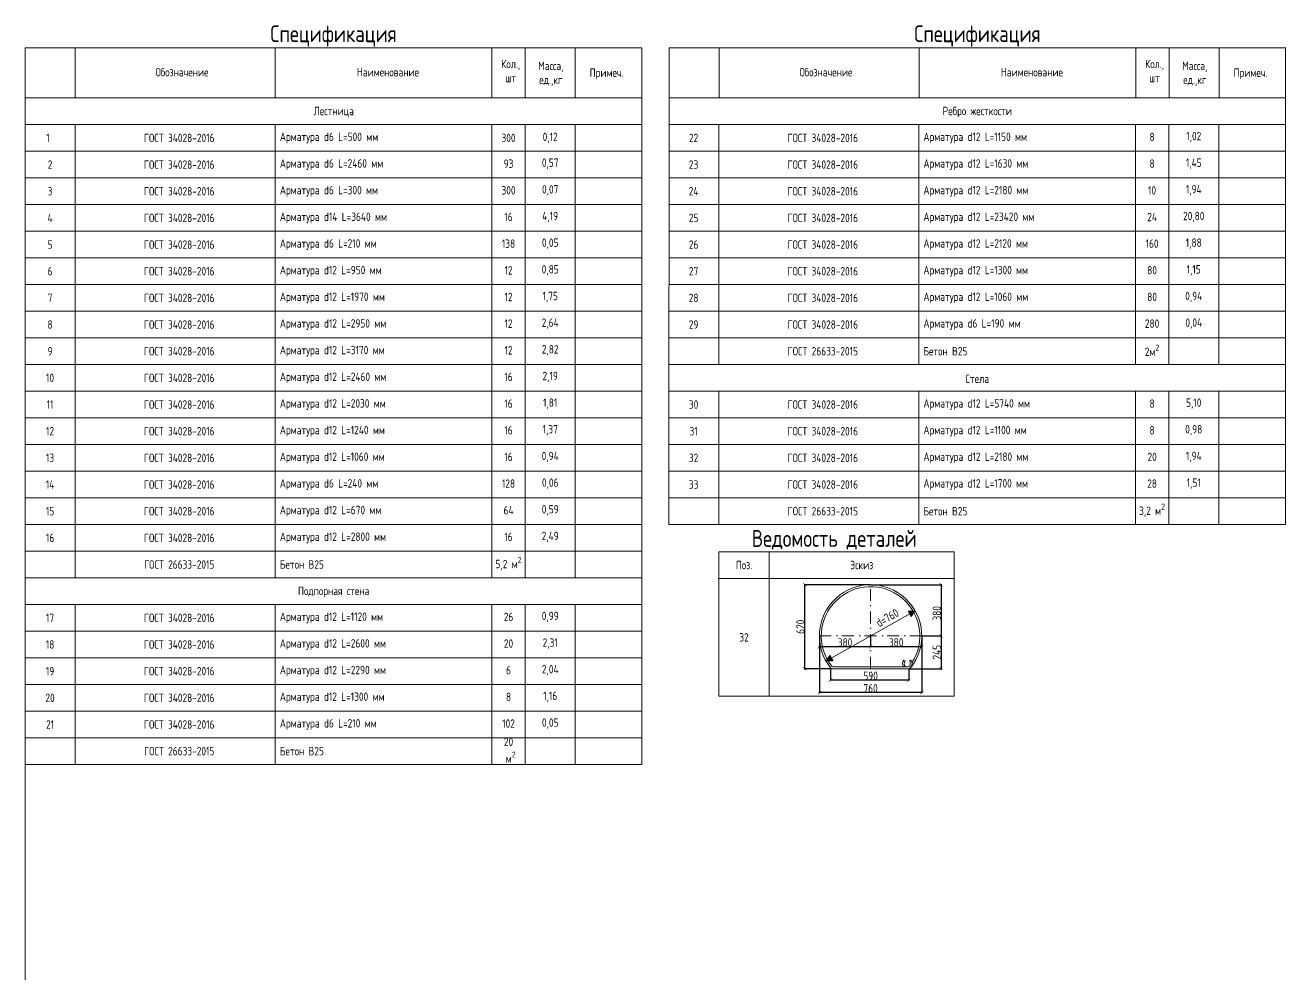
# Model space of a CAD drawing. Header units: millimetres. Extents: x -1960873 to -640355, y 7839719 to 16131025.
# Drawn here: x -820502 to -783075, y 8086362 to 8114708 of the extents above; entities that cross this region are included whole.
import ezdxf

# ---------------------------------------------------------------- set-up
doc = ezdxf.new("R2010")
doc.units = ezdxf.units.MM
doc.linetypes.add('Штрихпунктирная', pattern=[670.277762, 352.777767, -176.388884, 0, -141.111112])
doc.layers.get('0').update_dxf_attribs({"lineweight": 15})
doc.layers.add('КМ-Размеры', color=2, linetype='Continuous')
doc.styles.add('GOST-2.304_Type-B', font='')
doc.styles.get('GOST-2.304_Type-B').set_extended_font_data('ГОСТ тип А')
doc.dimstyles.new('SPDS', dxfattribs={"dimscale": 100, "dimtxt": 2.5, "dimasz": 2, "dimexe": 1.25, "dimexo": 0.625, "dimtad": 1, "dimdec": 0, "dimrnd": 0.001, "dimtxsty": 'GOST-2.304_Type-B', "dimblk": 'ARCHTICK', "dimcen": 2.5, "dimdle": 2, "dimadec": 0, "dimazin": 2, "dimtfac": 0.75, "dimtdec": 0, "dimtmove": 1, "dimatfit": 3, "dimfxl": 1.25, "dimtolj": 1, "dimarcsym": 0})

# ---------------------------------------------------------------- blocks, each defined once
blk = doc.blocks.new('_ArchTick')
at = {"color": 0, "linetype": 'ByBlock', "const_width": 0.15}
blk.add_lwpolyline([(-0.5, -0.5), (0.5, 0.5)], dxfattribs=at)
blk = doc.blocks.new('*D170')
at = {"layer": 'Defpoints', "color": 0, "ltscale": 10, "transparency": 16777216}
for p in [(-796922, 8096412, -7352), (-793882, 8096412, -7352), (-796922, 8094888)]:
    blk.add_point(p, dxfattribs=at)
at = {"layer": 'КМ-Размеры', "color": 0, "lineweight": -2, "ltscale": 10, "transparency": 16777216}
for p, q in [((-796922, 8096406), (-796922, 8094875)), ((-793882, 8096406), (-793882, 8094875))]:
    blk.add_line(p, q, dxfattribs=at)
at = {"layer": 'КМ-Размеры', "color": 0, "linetype": 'ByBlock', "ltscale": 10, "transparency": 16777216}
blk.add_line((-793862, 8094888), (-796942, 8094888), dxfattribs=at)
at = {"layer": 'КМ-Размеры', "color": 0, "ltscale": 10, "transparency": 16777216, "xscale": 100, "yscale": 100, "zscale": 100, "rotation": 180}
blk.add_blockref('_ArchTick', (-796922, 8094888), dxfattribs=at)
at = {"layer": 'КМ-Размеры', "color": 0, "ltscale": 10, "transparency": 16777216, "xscale": 100, "yscale": 100, "zscale": 100}
blk.add_blockref('_ArchTick', (-793882, 8094888), dxfattribs=at)
at = {"layer": 'КМ-Размеры', "color": 0, "lineweight": 15, "ltscale": 10, "transparency": 16777216, "insert": (-795402, 8095019), "char_height": 250, "attachment_point": 5, "style": 'GOST-2.304_Type-B'}
blk.add_mtext('\\A1;760', dxfattribs=at)
blk = doc.blocks.new('*D171')
at = {"layer": 'Defpoints', "color": 0, "ltscale": 10, "transparency": 16777216}
for p in [(-797354, 8098092), (-795402, 8098092, -7352), (-796536, 8095600, -7352)]:
    blk.add_point(p, dxfattribs=at)
at = {"layer": 'КМ-Размеры', "color": 0, "lineweight": -2, "ltscale": 10, "transparency": 16777216}
for p, q in [((-795409, 8098092), (-797367, 8098092)), ((-796542, 8095600), (-797367, 8095600))]:
    blk.add_line(p, q, dxfattribs=at)
at = {"layer": 'КМ-Размеры', "color": 0, "linetype": 'ByBlock', "ltscale": 10, "transparency": 16777216}
blk.add_line((-797354, 8095580), (-797354, 8098112), dxfattribs=at)
at = {"layer": 'КМ-Размеры', "color": 0, "ltscale": 10, "transparency": 16777216, "xscale": 100, "yscale": 100, "zscale": 100}
for p, rotation in [((-797354, 8098092), 90), ((-797354, 8095600), 270)]:
    blk.add_blockref('_ArchTick', p, dxfattribs=dict(at, rotation=rotation))
at = {"layer": 'КМ-Размеры', "color": 0, "lineweight": 15, "ltscale": 10, "transparency": 16777216, "insert": (-797485, 8096846), "char_height": 250, "attachment_point": 5, "rotation": 90, "style": 'GOST-2.304_Type-B'}
blk.add_mtext('\\A1;620', dxfattribs=at)
blk = doc.blocks.new('*D172')
at = {"layer": 'Defpoints', "color": 0, "ltscale": 10, "transparency": 16777216}
for p in [(-796922, 8096572, -7352), (-796922, 8096249), (-795402, 8096572, -7352)]:
    blk.add_point(p, dxfattribs=at)
at = {"layer": 'КМ-Размеры', "color": 0, "linetype": 'ByBlock', "ltscale": 10, "transparency": 16777216}
blk.add_line((-795382, 8096249), (-796942, 8096249), dxfattribs=at)
at = {"layer": 'КМ-Размеры', "color": 0, "lineweight": -2, "ltscale": 10, "transparency": 16777216}
for p, q in [((-796922, 8096566), (-796922, 8096237)), ((-795402, 8096566), (-795402, 8096237))]:
    blk.add_line(p, q, dxfattribs=at)
at = {"layer": 'КМ-Размеры', "color": 0, "ltscale": 10, "transparency": 16777216, "xscale": 100, "yscale": 100, "zscale": 100, "rotation": 180}
blk.add_blockref('_ArchTick', (-796922, 8096249), dxfattribs=at)
at = {"layer": 'КМ-Размеры', "color": 0, "ltscale": 10, "transparency": 16777216, "xscale": 100, "yscale": 100, "zscale": 100}
blk.add_blockref('_ArchTick', (-795402, 8096249), dxfattribs=at)
at = {"layer": 'КМ-Размеры', "color": 0, "lineweight": 15, "ltscale": 10, "transparency": 16777216, "insert": (-796162, 8096380), "char_height": 250, "attachment_point": 5, "style": 'GOST-2.304_Type-B'}
blk.add_mtext('\\A1;380', dxfattribs=at)
blk = doc.blocks.new('*D173')
at = {"layer": 'Defpoints', "color": 0, "ltscale": 10, "transparency": 16777216}
for p in [(-795402, 8096572, -7352), (-795402, 8096249), (-793882, 8096572, -7352)]:
    blk.add_point(p, dxfattribs=at)
at = {"layer": 'КМ-Размеры', "color": 0, "linetype": 'ByBlock', "ltscale": 10, "transparency": 16777216}
blk.add_line((-793862, 8096249), (-795422, 8096249), dxfattribs=at)
at = {"layer": 'КМ-Размеры', "color": 0, "lineweight": -2, "ltscale": 10, "transparency": 16777216}
for p, q in [((-795402, 8096566), (-795402, 8096237)), ((-793882, 8096566), (-793882, 8096237))]:
    blk.add_line(p, q, dxfattribs=at)
at = {"layer": 'КМ-Размеры', "color": 0, "ltscale": 10, "transparency": 16777216, "xscale": 100, "yscale": 100, "zscale": 100, "rotation": 180}
blk.add_blockref('_ArchTick', (-795402, 8096249), dxfattribs=at)
at = {"layer": 'КМ-Размеры', "color": 0, "ltscale": 10, "transparency": 16777216, "xscale": 100, "yscale": 100, "zscale": 100}
blk.add_blockref('_ArchTick', (-793882, 8096249), dxfattribs=at)
at = {"layer": 'КМ-Размеры', "color": 0, "lineweight": 15, "ltscale": 10, "transparency": 16777216, "insert": (-794642, 8096380), "char_height": 250, "attachment_point": 5, "style": 'GOST-2.304_Type-B'}
blk.add_mtext('\\A1;380', dxfattribs=at)
blk = doc.blocks.new('*D174')
at = {"layer": 'Defpoints', "color": 0, "ltscale": 10, "transparency": 16777216}
for p in [(-796588, 8095621, -7352), (-794267, 8095600, -7352), (-796588, 8095258)]:
    blk.add_point(p, dxfattribs=at)
at = {"layer": 'КМ-Размеры', "color": 0, "lineweight": -2, "ltscale": 10, "transparency": 16777216}
for p, q in [((-796588, 8095615), (-796588, 8095246)), ((-794267, 8095594), (-794267, 8095246))]:
    blk.add_line(p, q, dxfattribs=at)
at = {"layer": 'КМ-Размеры', "color": 0, "linetype": 'ByBlock', "ltscale": 10, "transparency": 16777216}
blk.add_line((-794247, 8095258), (-796608, 8095258), dxfattribs=at)
at = {"layer": 'КМ-Размеры', "color": 0, "ltscale": 10, "transparency": 16777216, "xscale": 100, "yscale": 100, "zscale": 100, "rotation": 180}
blk.add_blockref('_ArchTick', (-796588, 8095258), dxfattribs=at)
at = {"layer": 'КМ-Размеры', "color": 0, "ltscale": 10, "transparency": 16777216, "xscale": 100, "yscale": 100, "zscale": 100}
blk.add_blockref('_ArchTick', (-794267, 8095258), dxfattribs=at)
at = {"layer": 'КМ-Размеры', "color": 0, "lineweight": 15, "ltscale": 10, "transparency": 16777216, "insert": (-795402, 8095389), "char_height": 250, "attachment_point": 5, "style": 'GOST-2.304_Type-B'}
blk.add_mtext('\\A1;590', dxfattribs=at)
blk = doc.blocks.new('*D175')
at = {"layer": 'Defpoints', "color": 0, "ltscale": 10, "transparency": 16777216}
for p in [(-793882, 8096572, -7352), (-794267, 8095600, -7352), (-793305, 8095600)]:
    blk.add_point(p, dxfattribs=at)
at = {"layer": 'КМ-Размеры', "color": 0, "linetype": 'ByBlock', "ltscale": 10, "transparency": 16777216}
blk.add_line((-793305, 8096592), (-793305, 8095580), dxfattribs=at)
at = {"layer": 'КМ-Размеры', "color": 0, "lineweight": -2, "ltscale": 10, "transparency": 16777216}
for p, q in [((-793876, 8096572), (-793293, 8096572)), ((-794261, 8095600), (-793293, 8095600))]:
    blk.add_line(p, q, dxfattribs=at)
at = {"layer": 'КМ-Размеры', "color": 0, "ltscale": 10, "transparency": 16777216, "xscale": 100, "yscale": 100, "zscale": 100}
for p, rotation in [((-793305, 8096572), 90), ((-793305, 8095600), 270)]:
    blk.add_blockref('_ArchTick', p, dxfattribs=dict(at, rotation=rotation))
at = {"layer": 'КМ-Размеры', "color": 0, "lineweight": 15, "ltscale": 10, "transparency": 16777216, "insert": (-793437, 8096089), "char_height": 250, "attachment_point": 5, "rotation": 90, "style": 'GOST-2.304_Type-B'}
blk.add_mtext('\\A1;245', dxfattribs=at)
blk = doc.blocks.new('*D176')
at = {"layer": 'Defpoints', "color": 0, "ltscale": 10, "transparency": 16777216}
for p in [(-795402, 8098092, -7352), (-793882, 8096572, -7352), (-793305, 8096572)]:
    blk.add_point(p, dxfattribs=at)
at = {"layer": 'КМ-Размеры', "color": 0, "lineweight": -2, "ltscale": 10, "transparency": 16777216}
for p, q in [((-795396, 8098092), (-793293, 8098092)), ((-793876, 8096572), (-793293, 8096572))]:
    blk.add_line(p, q, dxfattribs=at)
at = {"layer": 'КМ-Размеры', "color": 0, "linetype": 'ByBlock', "ltscale": 10, "transparency": 16777216}
blk.add_line((-793305, 8098112), (-793305, 8096552), dxfattribs=at)
at = {"layer": 'КМ-Размеры', "color": 0, "ltscale": 10, "transparency": 16777216, "xscale": 100, "yscale": 100, "zscale": 100}
for p, rotation in [((-793305, 8098092), 90), ((-793305, 8096572), 270)]:
    blk.add_blockref('_ArchTick', p, dxfattribs=dict(at, rotation=rotation))
at = {"layer": 'КМ-Размеры', "color": 0, "lineweight": 15, "ltscale": 10, "transparency": 16777216, "insert": (-793437, 8097245), "char_height": 250, "attachment_point": 5, "rotation": 90, "style": 'GOST-2.304_Type-B'}
blk.add_mtext('\\A1;380', dxfattribs=at)

msp = doc.modelspace()

# ---------------------------------------------------------------- hatches: boundary and pattern name
at = {"transparency": 33554687}
h = msp.add_hatch(color=256, dxfattribs=at)
h.dxf.hatch_style = 1
h.paths.add_polyline_path([(-794078, 8097318), (-794285.1, 8097309.7), (-794238.8, 8097227.4)])
h.paths.add_polyline_path([(-794078, 8097318), (-794238.8, 8097227.4), (-794192.4, 8097145.1)])
h = msp.add_hatch(color=256, dxfattribs=at)
h.dxf.hatch_style = 1
h.paths.add_polyline_path([(-796724.9, 8095822.8), (-796610.9, 8095995.9), (-796564.3, 8095913.7)])
h.paths.add_polyline_path([(-796724.9, 8095822.8), (-796564.3, 8095913.7), (-796517.8, 8095831.5)])

# ---------------------------------------------------------------- linework, layer by layer
for p, q in [((-820501.2, 8114033.1), (-820501.6, 8086361.9)), ((-820501.5, 8114033.1), (-802193.4, 8114033.1)), ((-819017.3, 8114033.1), (-819017.3, 8112548.6)), ((-813079.5, 8114033.1), (-813079.5, 8112548.6)), ((-806646.9, 8114033.1), (-806646.9, 8112548.6)), ((-805657.3, 8114033.1), (-805657.3, 8112548.6)), ((-804172.8, 8114033.1), (-804172.8, 8112548.6)), ((-802192.5, 8092756.1), (-802193.4, 8114033.1)), ((-801382.8, 8114033.1), (-801394.3, 8099881.4)), ((-801382.8, 8114033.1), (-783074.7, 8114033.1)), ((-799898.6, 8114033.1), (-799898.6, 8112548.6)), ((-793960.8, 8114033.1), (-793960.8, 8112548.6)), ((-787528.2, 8114033.1), (-787528.2, 8112548.6)), ((-786538.6, 8114033.1), (-786538.6, 8112548.6)), ((-785054.2, 8114033.1), (-785054.2, 8112548.6)), ((-783086.1, 8099881.4), (-783086.1, 8114033.1)), ((-820501.5, 8112548.6), (-802193.4, 8112548.6)), ((-820501.5, 8112548.6), (-802193.3, 8112548.6)), ((-801382.8, 8112548.6), (-783074.6, 8112548.6)), ((-820501.7, 8111756.9), (-802193.5, 8111756.9)), ((-819017.3, 8111756.9), (-819017.3, 8098298)), ((-813079.5, 8111756.9), (-813079.5, 8098298)), ((-806646.9, 8111756.9), (-806646.9, 8098298)), ((-805657.3, 8111756.9), (-805657.3, 8098298)), ((-804172.8, 8111756.9), (-804172.8, 8098298)), ((-801393.8, 8111756.9), (-783085.6, 8111756.9)), ((-799909.9, 8111756.9), (-799909.9, 8104631.6)), ((-793972.1, 8111756.9), (-793972.1, 8104631.6)), ((-787539.5, 8111756.9), (-787539.5, 8104631.6)), ((-786549.9, 8111756.9), (-786549.9, 8104631.6)), ((-785065.5, 8111756.9), (-785065.5, 8104631.6)), ((-820501.7, 8110965.2), (-802193.5, 8110965.2)), ((-801394.3, 8110965.2), (-783086.1, 8110965.2)), ((-820501.7, 8110173.5), (-802186.2, 8110173.5)), ((-801394.3, 8110173.5), (-783086.1, 8110173.5)), ((-820501.4, 8109381.8), (-802193.3, 8109381.8)), ((-801394.3, 8109381.8), (-783086.1, 8109381.8)), ((-820501.4, 8108590.1), (-802193.3, 8108590.1)), ((-801394.3, 8108590.1), (-783086.1, 8108590.1)), ((-820501.4, 8107798.4), (-802193.3, 8107798.4)), ((-801394.3, 8107798.4), (-783086.1, 8107798.4)), ((-820501.2, 8107006.7), (-802193, 8107006.7)), ((-801394.3, 8107006.7), (-783086.1, 8107006.7)), ((-820501.2, 8106215), (-802193, 8106215)), ((-801394.3, 8106215), (-783086.1, 8106215)), ((-820501.2, 8105423.3), (-802193, 8105423.3)), ((-801394.3, 8105423.3), (-783086.1, 8105423.3)), ((-820501.2, 8104631.6), (-802193, 8104631.6)), ((-801394.3, 8104631.6), (-783086.1, 8104631.6)), ((-820501.2, 8103839.9), (-802193, 8103839.9)), ((-801394.8, 8103839.9), (-783086.6, 8103839.9)), ((-799909.9, 8103839.9), (-799909.9, 8099881.4)), ((-793972.1, 8103839.9), (-793972.1, 8099881.4)), ((-787539.5, 8103839.9), (-787539.5, 8099881.4)), ((-786549.9, 8103839.9), (-786549.9, 8099881.4)), ((-785065.5, 8103839.9), (-785065.5, 8099881.4)), ((-820501.2, 8103048.2), (-802193, 8103048.2)), ((-801394.3, 8103048.2), (-783086.1, 8103048.2)), ((-820501.2, 8102256.5), (-802193, 8102256.5)), ((-801394.3, 8102256.5), (-783086.1, 8102256.5)), ((-820501.2, 8101464.8), (-802193, 8101464.8)), ((-801394.3, 8101464.8), (-783086.1, 8101464.8)), ((-820501.7, 8100673.1), (-802193.5, 8100673.1)), ((-801394.3, 8100673.1), (-783086.1, 8100673.1)), ((-820501.7, 8099881.4), (-802193.5, 8099881.4)), ((-801394.3, 8099881.4), (-783086.1, 8099881.4)), ((-820501.7, 8099089.7), (-802193.5, 8099089.7)), ((-799909.9, 8099073.1), (-799909.9, 8094781.4)), ((-799909.9, 8099073.1), (-792917.4, 8099073.1)), ((-798409.9, 8099073.1), (-798409.9, 8094781.4)), ((-792917.4, 8099073.1), (-792917.4, 8094781.4)), ((-820501.2, 8098298), (-802193, 8098298)), ((-799909.9, 8098281.4), (-792917.4, 8098281.4)), ((-820501.7, 8097506.3), (-802193.5, 8097506.3)), ((-819017.3, 8097506.3), (-819017.3, 8092756.1)), ((-813079.5, 8097506.3), (-813079.5, 8092756.1)), ((-806646.9, 8097506.3), (-806646.9, 8092756.1)), ((-805657.3, 8097506.3), (-805657.3, 8092756.1)), ((-804172.8, 8097506.3), (-804172.8, 8092756.1)), ((-796726.5, 8095825.7), (-794078, 8097318)), ((-794078, 8097318), (-794285.1, 8097309.7)), ((-794285.1, 8097309.7), (-794192.4, 8097145.1)), ((-794078, 8097318), (-794192.4, 8097145.1)), ((-820501.7, 8096714.6), (-802193.5, 8096714.6)), ((-820501.7, 8095922.9), (-802193.5, 8095922.9)), ((-796724.9, 8095822.8), (-796610.9, 8095995.9)), ((-796610.9, 8095995.9), (-796517.8, 8095831.5)), ((-794379.8, 8095831.4), (-794413.1, 8095853)), ((-794246.3, 8095831.4), (-794212.9, 8095853)), ((-796724.9, 8095822.8), (-796517.8, 8095831.5)), ((-794267, 8095600.4), (-796537.5, 8095600.4)), ((-794292.5, 8095656.4), (-796512, 8095656.4)), ((-820501.7, 8095131.2), (-802193.5, 8095131.2)), ((-799909.9, 8094781.4), (-792917.4, 8094781.4)), ((-820501.7, 8094339.5), (-802193.5, 8094339.5)), ((-820501.7, 8093547.8), (-802193.5, 8093547.8)), ((-820500.7, 8092756.1), (-802192.5, 8092756.1))]:
    msp.add_line(p, q, dxfattribs=at)
at = {"linetype": 'Штрихпунктирная', "transparency": 33554687}
for p, q in [((-795402.3, 8095600.4), (-795402.3, 8098075.4)), ((-796922.3, 8096571.9), (-793882.3, 8096571.9))]:
    msp.add_line(p, q, dxfattribs=at)
at = {"transparency": 33554687}
for centre, radius, start, end in [((-795402.3, 8096571.9), 1520, 321.27378, 218.72622), ((-795402.3, 8096571.9), 1464, 327.03379, 217.44919), ((-794296.4, 8095745.9), 158.4, 137.45916, 214.40323), ((-794329.6, 8095745.9), 158.4, 293.27529, 42.54084), ((-796519.4, 8095719.3), 119.9, 235.06567, 262.25106), ((-796505.3, 8095737.6), 81.4, 223.37699, 265.29271), ((-794258.1, 8095751.3), 145.6, 146.65116, 220.66754), ((-794299.2, 8095737.6), 81.4, 274.70729, 316.62301), ((-794367.9, 8095751.3), 145.6, 331.41869, 33.34884)]:
    msp.add_arc(centre, radius, start, end, dxfattribs=at)

# ---------------------------------------------------------------- texts
at = {"transparency": 33554687, "style": 'GOST-2.304_Type-B'}
for s, insert, char_height, width, attachment_point in [('Спецификация ', (-811347.4, 8114388.4), 500, 18031.051, 5), ('Спецификация ', (-792228.8, 8114388.4), 500, 18031.051, 5), ('Обозначение', (-815846.3, 8113313.6), 250, 4572.089, 5), ('Наименование', (-809732.3, 8113313.6), 250, 4572.089, 5), ('Кол.,\\Pшт', (-806087.7, 8113348.1), 250, 575.508, 5), ('Масса,\\Pед.,кг', (-804896.6, 8113264.7), 250, 575.508, 5), ('Обозначение', (-796727.6, 8113313.6), 250, 4572.089, 5), ('Наименование', (-790613.6, 8113313.6), 250, 4572.089, 5), ('Кол.,\\Pшт', (-786969, 8113348.1), 250, 575.508, 5), ('Масса,\\Pед.,кг', (-785777.9, 8113264.7), 250, 575.508, 5), ('Лестница', (-811342.2, 8112126.3), 250, 18318.534, 5), ('Ребро жесткости', (-792234.4, 8112126.3), 250, 18318.534, 5), ('1', (-819827.5, 8111361.1), 250, 1207.348, 5), ('ГОСТ 34028-2016', (-815929.3, 8111361.1), 250, 5463.499, 5), ('Арматура d6 L=500 мм', (-812940.9, 8111361.1), 250, 6155.496, 4), ('300', (-806152, 8111361.1), 250, 712.533, 5), ('0,12', (-804915, 8111361.1), 250, 1207.348, 5), ('22', (-800656.6, 8111361.1), 250, 1207.348, 5), ('ГОСТ 34028-2016', (-796822, 8111361.1), 250, 5463.499, 5), ('Арматура d12 L=1150 мм', (-793833.5, 8111361.1), 250, 6155.496, 4), ('\\pxt1;8', (-787044.2, 8111388.1), 250, 1172.476, 5), ('1,02', (-785807.1, 8111388.1), 250, 1207.348, 5), ('2', (-819764, 8110569.4), 250, 1207.348, 5), ('ГОСТ 34028-2016', (-815929.3, 8110569.4), 250, 5463.499, 5), ('Арматура d6 L=2460 мм', (-812940.9, 8110569.4), 250, 6155.496, 4), ('93', (-806151.5, 8110596.4), 250, 1172.476, 5), ('0,57', (-804914.5, 8110596.4), 250, 1207.348, 5), ('23', (-800656.6, 8110569.4), 250, 1207.348, 5), ('ГОСТ 34028-2016', (-796822, 8110569.4), 250, 5463.499, 5), ('Арматура d12 L=1630 мм', (-793833.5, 8110569.4), 250, 6155.496, 4), ('8', (-787044.2, 8110596.4), 250, 1172.476, 5), ('1,45', (-785807.1, 8110596.4), 250, 1207.348, 5), ('3', (-819764, 8109777.7), 250, 1207.348, 5), ('ГОСТ 34028-2016', (-815929.3, 8109777.7), 250, 5463.499, 5), ('Арматура d6 L=300 мм', (-812940.9, 8109777.7), 250, 6155.496, 4), ('300', (-806151.5, 8109804.7), 250, 1172.476, 5), ('0,07', (-804914.5, 8109804.7), 250, 1207.348, 5), ('24', (-800656.6, 8109777.7), 250, 1207.348, 5), ('ГОСТ 34028-2016', (-796822, 8109777.7), 250, 5463.499, 5), ('Арматура d12 L=2180 мм', (-793833.5, 8109777.7), 250, 6155.496, 4), ('10', (-787044.2, 8109804.7), 250, 1172.476, 5), ('1,94', (-785807.1, 8109804.7), 250, 1207.348, 5), ('4', (-819764, 8108986), 250, 1207.348, 5), ('ГОСТ 34028-2016', (-815929.3, 8108986), 250, 5463.499, 5), ('Арматура d14 L=3640 мм', (-812940.9, 8108986), 250, 6155.496, 4), ('16', (-806151.5, 8109013), 250, 1172.476, 5), ('4,19', (-804914.5, 8109013), 250, 1207.348, 5), ('25', (-800656.6, 8108986), 250, 1207.348, 5), ('ГОСТ 34028-2016', (-796822, 8108986), 250, 5463.499, 5), ('Арматура d12 L=23420 мм', (-793833.5, 8108986), 250, 6155.496, 4), ('24', (-787044.2, 8109013), 250, 1172.476, 5), ('20,80', (-785807.1, 8109013), 250, 1207.348, 5), ('5', (-819764, 8108194.3), 250, 1207.348, 5), ('ГОСТ 34028-2016', (-815929.3, 8108194.3), 250, 5463.499, 5), ('Арматура d6 L=210 мм', (-812940.9, 8108194.3), 250, 6155.496, 4), ('138', (-806151.5, 8108221.3), 250, 1172.476, 5), ('0,05', (-804914.5, 8108221.3), 250, 1207.348, 5), ('26', (-800656.6, 8108194.3), 250, 1207.348, 5), ('ГОСТ 34028-2016', (-796822, 8108194.3), 250, 5463.499, 5), ('Арматура d12 L=2120 мм', (-793833.5, 8108194.3), 250, 6155.496, 4), ('160', (-787044.2, 8108221.3), 250, 1172.476, 5), ('1,88', (-785807.1, 8108221.3), 250, 1207.348, 5), ('6', (-819764, 8107402.6), 250, 1207.348, 5), ('ГОСТ 34028-2016', (-815929.3, 8107402.6), 250, 5463.499, 5), ('Арматура d12 L=950 мм', (-812940.9, 8107402.6), 250, 6155.496, 4), ('12', (-806151.5, 8107429.6), 250, 1172.476, 5), ('0,85', (-804914.5, 8107429.6), 250, 1207.348, 5), ('27', (-800656.6, 8107402.6), 250, 1207.348, 5), ('ГОСТ 34028-2016', (-796822, 8107402.6), 250, 5463.499, 5), ('Арматура d12 L=1300 мм', (-793833.5, 8107402.6), 250, 6155.496, 4), ('80', (-787044.2, 8107429.6), 250, 1172.476, 5), ('1,15', (-785807.1, 8107429.6), 250, 1207.348, 5), ('7', (-819764, 8106610.9), 250, 1207.348, 5), ('ГОСТ 34028-2016', (-815929.3, 8106610.9), 250, 5463.499, 5), ('Арматура d12 L=1970 мм', (-812940.9, 8106610.9), 250, 6155.496, 4), ('12', (-806151.5, 8106637.9), 250, 1172.476, 5), ('1,75', (-804914.5, 8106637.9), 250, 1207.348, 5), ('28', (-800656.6, 8106610.9), 250, 1207.348, 5), ('ГОСТ 34028-2016', (-796822, 8106610.9), 250, 5463.499, 5), ('Арматура d12 L=1060 мм', (-793833.5, 8106610.9), 250, 6155.496, 4), ('80', (-787044.2, 8106637.9), 250, 1172.476, 5), ('0,94', (-785807.1, 8106637.9), 250, 1207.348, 5), ('8', (-819764, 8105819.2), 250, 1207.348, 5), ('ГОСТ 34028-2016', (-815929.3, 8105819.2), 250, 5463.499, 5), ('Арматура d12 L=2950 мм', (-812940.9, 8105819.2), 250, 6155.496, 4), ('12', (-806151.5, 8105846.2), 250, 1172.476, 5), ('2,64', (-804914.5, 8105846.2), 250, 1207.348, 5), ('29', (-800656.6, 8105819.2), 250, 1207.348, 5), ('ГОСТ 34028-2016', (-796822, 8105819.2), 250, 5463.499, 5), ('Арматура d6 L=190 мм', (-793833.5, 8105819.2), 250, 6155.496, 4), ('280', (-787044.2, 8105846.2), 250, 1172.476, 5), ('0,04', (-785807.1, 8105846.2), 250, 1207.348, 5), ('2,82', (-804914.5, 8105054.5), 250, 1207.348, 5), ('\\A1;2м{\\H0.7x;\\S2^ ;}', (-787044.7, 8105054.5), 250, 989.631, 5), ('9', (-819764, 8105027.5), 250, 1207.348, 5), ('ГОСТ 34028-2016', (-815929.3, 8105027.5), 250, 5463.499, 5), ('Арматура d12 L=3170 мм', (-812940.9, 8105027.5), 250, 6155.496, 4), ('12', (-806151.5, 8105054.5), 250, 1172.476, 5), ('ГОСТ 26633-2015', (-796821.5, 8105027.5), 250, 5463.499, 5), ('Бетон B25', (-793833, 8105027.5), 250, 6155.496, 4), ('10', (-819764, 8104235.8), 250, 1207.348, 5), ('ГОСТ 34028-2016', (-815929.3, 8104235.8), 250, 5463.499, 5), ('Арматура d12 L=2460 мм', (-812940.9, 8104235.8), 250, 6155.496, 4), ('16', (-806151.5, 8104262.8), 250, 1172.476, 5), ('2,19', (-804914.5, 8104262.8), 250, 1207.348, 5), ('Стела', (-792235.4, 8104209.3), 250, 18318.534, 5), ('11', (-819764, 8103444.1), 250, 1207.348, 5), ('ГОСТ 34028-2016', (-815929.3, 8103444.1), 250, 5463.499, 5), ('Арматура d12 L=2030 мм', (-812940.9, 8103444.1), 250, 6155.496, 4), ('16', (-806151.5, 8103471.1), 250, 1172.476, 5), ('1,81', (-804914.5, 8103471.1), 250, 1207.348, 5), ('30', (-800656.6, 8103444.1), 250, 1207.348, 5), ('ГОСТ 34028-2016', (-796822, 8103444.1), 250, 5463.499, 5), ('Арматура d12 L=5740 мм', (-793833.5, 8103444.1), 250, 6155.496, 4), ('8', (-787044.2, 8103471.1), 250, 1172.476, 5), ('5,10', (-785807.1, 8103471.1), 250, 1207.348, 5), ('12', (-819764, 8102652.4), 250, 1207.348, 5), ('ГОСТ 34028-2016', (-815929.3, 8102652.4), 250, 5463.499, 5), ('Арматура d12 L=1240 мм', (-812940.9, 8102652.4), 250, 6155.496, 4), ('16', (-806151.5, 8102679.4), 250, 1172.476, 5), ('1,37', (-804914.5, 8102679.4), 250, 1207.348, 5), ('31', (-800656.6, 8102652.4), 250, 1207.348, 5), ('ГОСТ 34028-2016', (-796822, 8102652.4), 250, 5463.499, 5), ('Арматура d12 L=1100 мм', (-793833.5, 8102652.4), 250, 6155.496, 4), ('8', (-787044.2, 8102679.4), 250, 1172.476, 5), ('0,98', (-785807.1, 8102679.4), 250, 1207.348, 5), ('13', (-819764, 8101860.7), 250, 1207.348, 5), ('ГОСТ 34028-2016', (-815929.3, 8101860.7), 250, 5463.499, 5), ('Арматура d12 L=1060 мм', (-812940.9, 8101860.7), 250, 6155.496, 4), ('16', (-806151.5, 8101887.6), 250, 1172.476, 5), ('0,94', (-804914.5, 8101887.6), 250, 1207.348, 5), ('32', (-800656.6, 8101860.7), 250, 1207.348, 5), ('ГОСТ 34028-2016', (-796822, 8101860.7), 250, 5463.499, 5), ('Арматура d12 L=2180 мм', (-793833.5, 8101860.7), 250, 6155.496, 4), ('20', (-787044.2, 8101887.7), 250, 1172.476, 5), ('1,94', (-785807.1, 8101887.7), 250, 1207.348, 5), ('14', (-819764, 8101069), 250, 1207.348, 5), ('ГОСТ 34028-2016', (-815929.3, 8101069), 250, 5463.499, 5), ('\\pxt17;Арматура d6 L=240 мм', (-812940.9, 8101069), 250, 6155.496, 4), ('128', (-806151.5, 8101095.9), 250, 1172.476, 5), ('0,06', (-804914.5, 8101095.9), 250, 1207.348, 5), ('33', (-800656.6, 8101069), 250, 1207.348, 5), ('ГОСТ 34028-2016', (-796822, 8101069), 250, 5463.499, 5), ('Арматура d12 L=1700 мм', (-793833.5, 8101069), 250, 6155.496, 4), ('28', (-787044.2, 8101096), 250, 1172.476, 5), ('1,51', (-785807.1, 8101096), 250, 1207.348, 5), ('15', (-819764, 8100277.2), 250, 1207.348, 5), ('ГОСТ 34028-2016', (-815929.3, 8100277.3), 250, 5463.499, 5), ('Арматура d12 L=670 мм', (-812940.9, 8100277.2), 250, 6155.496, 4), ('64', (-806151.5, 8100304.2), 250, 1172.476, 5), ('0,59', (-804914.5, 8100304.2), 250, 1207.348, 5), ('ГОСТ 26633-2015', (-796821.5, 8100277.3), 250, 5463.499, 5), ('Бетон B25', (-793833, 8100277.3), 250, 6155.496, 4), ('\\A1;3,2 м{\\H0.7x;\\S2^ ;}', (-787044.7, 8100304.3), 250, 989.631, 5), ('16', (-819764, 8099485.5), 250, 1207.348, 5), ('ГОСТ 34028-2016', (-815929.3, 8099485.5), 250, 5463.499, 5), ('Арматура d12 L=2800 мм', (-812940.9, 8099485.5), 250, 6155.496, 4), ('16', (-806151.5, 8099512.5), 250, 1172.476, 5), ('2,49', (-804914.5, 8099512.5), 250, 1207.348, 5), ('Ведомость деталей', (-796482.9, 8099428.4), 500, 8302.589, 5), ('\\A1;5,2 м{\\H0.7x;\\S2^ ;}', (-806151.5, 8098720.8), 250, 1172.476, 5), ('ГОСТ 26633-2015', (-815928.8, 8098693.8), 250, 5463.499, 5), ('Бетон B25', (-812940.4, 8098693.8), 250, 6155.496, 4), ('Поз.', (-799159.9, 8098677.3), 250, 1500, 5), ('Эскиз', (-795663.7, 8098677.3), 250, 5492.453, 5), ('Подпорная стена', (-811342.2, 8097875.7), 250, 18318.534, 5), ('17', (-819764, 8097110.4), 250, 1207.348, 5), ('ГОСТ 34028-2016', (-815929.3, 8097110.4), 250, 5463.499, 5), ('Арматура d12 L=1120 мм', (-812940.9, 8097110.4), 250, 6155.496, 4), ('26', (-806151.5, 8097137.4), 250, 1172.476, 5), ('0,99', (-804914.5, 8097137.4), 250, 1207.348, 5), ('32', (-799159.9, 8096531.4), 250, 1500, 5), ('18', (-819764, 8096318.7), 250, 1207.348, 5), ('ГОСТ 34028-2016', (-815929.3, 8096318.7), 250, 5463.499, 5), ('Арматура d12 L=2600 мм', (-812940.9, 8096318.7), 250, 6155.496, 4), ('20', (-806151.5, 8096345.7), 250, 1172.476, 5), ('2,31', (-804914.5, 8096345.7), 250, 1207.348, 5), ('19', (-819764, 8095527), 250, 1207.348, 5), ('ГОСТ 34028-2016', (-815929.3, 8095527), 250, 5463.499, 5), ('Арматура d12 L=2290 мм', (-812940.9, 8095527), 250, 6155.496, 4), ('6', (-806151.5, 8095554), 250, 1172.476, 5), ('2,04', (-804914.5, 8095554), 250, 1207.348, 5), ('20', (-819764, 8094735.3), 250, 1207.348, 5), ('ГОСТ 34028-2016', (-815929.3, 8094735.3), 250, 5463.499, 5), ('Арматура d12 L=1300 мм', (-812940.9, 8094735.3), 250, 6155.496, 4), ('8', (-806151.5, 8094762.3), 250, 1172.476, 5), ('1,16', (-804914.5, 8094762.3), 250, 1207.348, 5), ('21', (-819764, 8093943.6), 250, 1207.348, 5), ('ГОСТ 34028-2016', (-815929.3, 8093943.6), 250, 5463.499, 5), ('Арматура d6 L=210 мм', (-812940.9, 8093943.6), 250, 6155.496, 4), ('102', (-806151.5, 8093970.6), 250, 1172.476, 5), ('0,05', (-804914.5, 8093970.6), 250, 1207.348, 5), ('ГОСТ 26633-2015', (-815928.4, 8093151.9), 250, 5463.499, 5), ('Бетон B25', (-812939.9, 8093151.9), 250, 6155.496, 4), ('\\A1;20\\P м{\\H0.7x;\\S2^ ;}', (-806151.1, 8093178.9), 250, 1172.476, 5)]:
    msp.add_mtext(s, dxfattribs=dict(at, insert=insert, char_height=char_height, width=width, attachment_point=attachment_point))
at = {"transparency": 33554687, "char_height": 250, "attachment_point": 5, "style": 'GOST-2.304_Type-B'}
for insert in [(-803238.6, 8113264.7), (-784119.9, 8113264.7)]:
    msp.add_mtext('Примеч.', dxfattribs=dict(at, insert=insert))
at = {"transparency": 33554687, "insert": (-794903.8, 8097111.3), "char_height": 250, "width": 5492.453, "attachment_point": 5, "rotation": 30, "style": 'GOST-2.304_Type-B'}
msp.add_mtext('d=760', dxfattribs=at)

# ---------------------------------------------------------------- dimensions: what is measured, and where the dimension line sits
at = {"layer": 'КМ-Размеры', "color": 7, "lineweight": 15, "ltscale": 10, "transparency": 33554687}
for base, p1, p2, angle, text, picture, middle in [((-797354.2, 8098091.9, 7352.2), (-796535.6, 8095600.4), (-795402.3, 8098091.9), 90, '620', '*D171', (-797354.2, 8096846.2, 7352.2)), ((-793305.5, 8096571.9, 7352.2), (-795402.3, 8098091.9), (-793882.3, 8096571.9), 270, '380', '*D176', (-793305.5, 8097244.8, 7352.2)), ((-793305.5, 8095600.4, 7352.2), (-793882.3, 8096571.9), (-794267, 8095600.4), 270, '245', '*D175', (-793305.5, 8096089, 7352.2)), ((-796922.3, 8096249.1, 7352.2), (-795402.3, 8096571.9), (-796922.3, 8096571.9), 180, '380', '*D172', (-796162.3, 8096249.1, 7352.2)), ((-796922.3, 8094887.6, 7352.2), (-793882.3, 8096412.2), (-796922.3, 8096412.2), 180, '760', '*D170', (-795402.3, 8094887.6, 7352.2)), ((-795402.3, 8096249.1, 7352.2), (-793882.3, 8096571.9), (-795402.3, 8096571.9), 180, '380', '*D173', (-794642.3, 8096249.1, 7352.2)), ((-796588.1, 8095258.2, 7352.2), (-794267, 8095600.4), (-796588.1, 8095621), 180, '590', '*D174', (-795402.3, 8095258.2, 7352.2))]:
    dim = msp.add_linear_dim(base=base, p1=p1, p2=p2, angle=angle, text=text, dimstyle='SPDS', override={"dimscale": 10, "dimtxt": 25, "dimasz": 10, "dimblk1": 'ArchTick', "dimblk2": 'ArchTick', "dimsah": 1, "dimlwd": 65535}, dxfattribs=at)
    dim.commit()
    dim.dimension.update_dxf_attribs({"geometry": picture, "text_midpoint": middle, "dimtype": 160})

doc.saveas('drawing.dxf')
